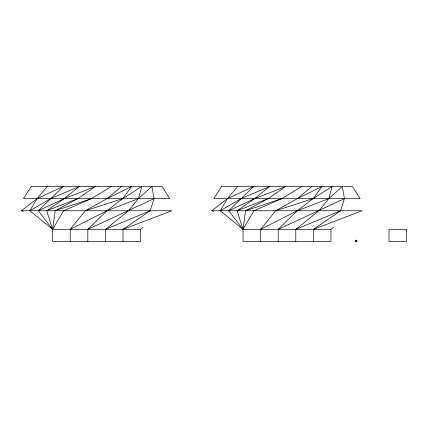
<?xml version="1.0" encoding="UTF-8"?>
<svg xmlns="http://www.w3.org/2000/svg" width="428" height="428" viewBox="0 0 428 428"><rect width="100%" height="100%" fill="white"/><g stroke="black" fill="none" stroke-linecap="round" stroke-linejoin="round"><path stroke-width="0.64" d="M140.582 229.381L52.649 229.381L55.164 210.747L77.837 198.619L95.332 186.49L64.248 198.619L38.279 210.747L52.649 229.381L52.649 241.51L140.582 241.51L140.582 229.381L143.118 227.311M330.956 229.381L243.024 229.381L245.538 210.747L268.217 198.619L285.706 186.49L254.628 198.619L228.659 210.747L243.024 229.381L243.024 241.51L330.956 241.51L330.956 229.381L333.492 227.311M122.997 241.51L122.997 229.381L150.185 210.747L154.08 198.619L151.903 186.49L138.421 198.619L128.539 210.747L105.411 229.381L105.411 241.51M313.371 241.51L313.371 229.381L340.565 210.747L344.46 198.619L342.282 186.49L328.795 198.619L318.919 210.747L295.785 229.381L295.785 241.51M47.23 186.49L37.075 198.619L29.842 210.747L52.649 229.381L63.606 210.747L91.426 198.619L111.366 186.49M237.604 186.49L227.45 198.619L220.217 210.747L243.024 229.381L253.981 210.747L281.801 198.619L301.74 186.49M70.235 241.51L70.235 229.381L85.252 210.747L107.091 198.619L131.637 186.49L122.756 198.619L106.898 210.747L87.82 229.381L87.82 241.51M260.615 241.51L260.615 229.381L275.627 210.747L297.465 198.619L322.011 186.49L313.13 198.619L297.273 210.747L278.2 229.381L278.2 241.51M38.279 210.747L63.264 186.49L37.075 198.619L21.4 210.747L23.256 211.459M228.659 210.747L253.638 186.49L227.45 198.619L211.774 210.747L213.631 211.459M107.091 198.619L121.499 186.49M297.465 198.619L311.878 186.49M52.649 229.381L46.722 210.747L64.248 198.619L79.298 186.49L50.665 198.619L29.842 210.747M243.024 229.381L237.096 210.747L254.628 198.619L269.672 186.49L241.039 198.619L220.217 210.747M70.235 229.381L106.898 210.747L138.421 198.619L141.77 186.49L122.756 198.619L85.252 210.747M260.615 229.381L297.273 210.747L328.795 198.619L332.144 186.49L313.13 198.619L275.627 210.747M154.08 198.619L87.82 229.381M344.46 198.619L278.2 229.381M105.411 229.381L150.185 210.747M295.785 229.381L340.565 210.747M46.722 210.747L77.837 198.619M237.096 210.747L268.217 198.619M122.997 229.381L171.831 210.747L21.4 210.747M313.371 229.381L362.206 210.747L211.774 210.747M55.164 210.747L91.426 198.619M245.538 210.747L281.801 198.619M355.561 240.878L356.192 241.51L356.192 240.878M31.196 186.49L23.486 198.619L169.745 198.619L162.041 186.49L31.196 186.49M221.57 186.49L213.861 198.619L360.119 198.619L352.415 186.49L221.57 186.49M406.6 229.381L389.015 229.381L389.015 241.51L406.6 241.51L406.6 229.381M356.818 240.247L355.561 240.247L355.561 241.51L356.818 241.51L356.818 240.247"/></g></svg>
